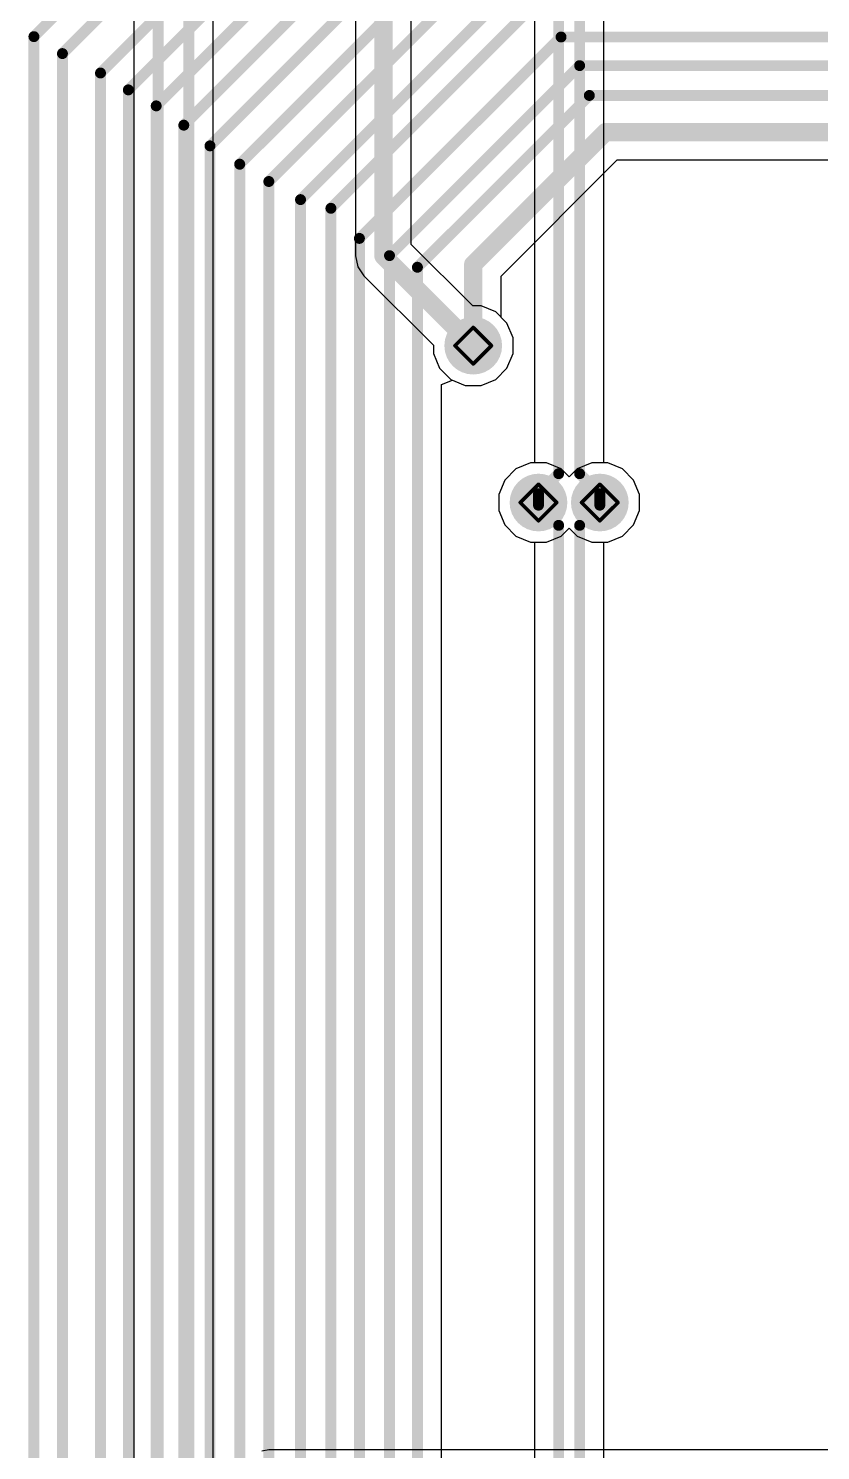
# Model space of a CAD drawing. Header units: inches. Extents: x -31 to 249, y -28 to 261.
# Drawn here: x 9.86 to 20.89, y 42.95 to 62.77 of the extents above; entities that cross this region are included whole.
import ezdxf

# ---------------------------------------------------------------- set-up
doc = ezdxf.new("R2010")
doc.units = ezdxf.units.IN
for name, color, linetype in [('Bottom Layer', 5, 'Continuous'), ('Bottom Solder', 6, 'Continuous'), ('Drill Drawing', 1, 'Continuous'), ('Top Layer', 1, 'Continuous'), ('Top Solder', 216, 'Continuous'), ('Via Holes', 16, 'Continuous')]:
    doc.layers.add(name, color=color, linetype=linetype)

msp = doc.modelspace()

# ---------------------------------------------------------------- hatches: boundary and pattern name
at = {"layer": 'Bottom Layer'}
h = msp.add_hatch(color=5, dxfattribs=at)
edge = h.paths.add_edge_path()
edge.add_arc((16.051, 58.345), 0.3, 0, 360)
h = msp.add_hatch(color=5, dxfattribs=at)
edge = h.paths.add_edge_path()
edge.add_arc((16.96, 56.159), 0.3, 0, 360)
h = msp.add_hatch(color=5, dxfattribs=at)
edge = h.paths.add_edge_path()
edge.add_arc((17.814, 56.159), 0.3, 0, 360)
at = {"layer": 'Bottom Solder'}
h = msp.add_hatch(color=6, dxfattribs=at)
edge = h.paths.add_edge_path()
edge.add_arc((16.051, 58.345), 0.402, 0, 360)
h = msp.add_hatch(color=6, dxfattribs=at)
edge = h.paths.add_edge_path()
edge.add_arc((16.96, 56.159), 0.402, 0, 360)
h = msp.add_hatch(color=6, dxfattribs=at)
edge = h.paths.add_edge_path()
edge.add_arc((17.814, 56.159), 0.402, 0, 360)
at = {"layer": 'Top Layer'}
h = msp.add_hatch(color=1, dxfattribs=at)
edge = h.paths.add_edge_path()
edge.add_arc((16.051, 58.345), 0.3, 0, 360)
h = msp.add_hatch(color=1, dxfattribs=at)
edge = h.paths.add_edge_path()
edge.add_arc((16.96, 56.159), 0.3, 0, 360)
h = msp.add_hatch(color=1, dxfattribs=at)
edge = h.paths.add_edge_path()
edge.add_arc((17.814, 56.159), 0.3, 0, 360)
at = {"layer": 'Top Solder'}
h = msp.add_hatch(color=216, dxfattribs=at)
edge = h.paths.add_edge_path()
edge.add_arc((16.051, 58.345), 0.402, 0, 360)
h = msp.add_hatch(color=216, dxfattribs=at)
edge = h.paths.add_edge_path()
edge.add_arc((16.96, 56.159), 0.402, 0, 360)
h = msp.add_hatch(color=216, dxfattribs=at)
edge = h.paths.add_edge_path()
edge.add_arc((17.814, 56.159), 0.402, 0, 360)
at = {"layer": 'Via Holes'}
h = msp.add_hatch(color=7, dxfattribs=at)
edge = h.paths.add_edge_path()
edge.add_arc((16.051, 58.345), 0.15, 0, 360)
h = msp.add_hatch(color=7, dxfattribs=at)
edge = h.paths.add_edge_path()
edge.add_arc((16.96, 56.159), 0.15, 0, 360)
h = msp.add_hatch(color=7, dxfattribs=at)
edge = h.paths.add_edge_path()
edge.add_arc((17.814, 56.159), 0.15, 0, 360)

# ---------------------------------------------------------------- linework, layer by layer
at = {"layer": 'Bottom Layer'}
for p, q in [((16.439, 59.316), (18.057, 60.934)), ((18.057, 60.934), (33.894, 60.934)), ((16.439, 58.74), (16.439, 59.316)), ((16.52, 58.659), (16.439, 58.74)), ((16.605, 58.455), (16.52, 58.659)), ((16.605, 58.235), (16.605, 58.455)), ((16.52, 58.031), (16.605, 58.235)), ((16.161, 57.791), (16.364, 57.875)), ((16.364, 57.875), (16.52, 58.031)), ((15.61, 57.803), (15.763, 57.865)), ((15.61, 34.073), (15.61, 57.803)), ((15.763, 57.865), (15.94, 57.791)), ((15.94, 57.791), (16.161, 57.791)), ((16.85, 56.713), (16.646, 56.629)), ((17.07, 56.713), (16.85, 56.713)), ((17.274, 56.629), (17.07, 56.713)), ((17.704, 56.713), (17.5, 56.629)), ((17.924, 56.713), (17.704, 56.713)), ((18.128, 56.629), (17.924, 56.713)), ((16.646, 56.629), (16.49, 56.473)), ((17.387, 56.516), (17.274, 56.629)), ((17.5, 56.629), (17.387, 56.516)), ((18.283, 56.473), (18.128, 56.629)), ((16.49, 56.473), (16.406, 56.27)), ((18.368, 56.27), (18.283, 56.473)), ((16.406, 56.27), (16.406, 56.049)), ((18.368, 56.049), (18.368, 56.27)), ((16.406, 56.049), (16.49, 55.846)), ((18.283, 55.846), (18.368, 56.049)), ((16.49, 55.846), (16.646, 55.69)), ((18.128, 55.69), (18.283, 55.846)), ((16.646, 55.69), (16.85, 55.605)), ((16.85, 55.605), (16.904, 55.605)), ((16.904, 55.605), (16.904, 39.698)), ((17.87, 39.959), (17.87, 55.605)), ((17.87, 55.605), (17.924, 55.605)), ((17.924, 55.605), (18.128, 55.69))]:
    msp.add_line(p, q, dxfattribs=at)
for points in [[(9.933, 62.652, 0.152, 0.152, 0), (14.37, 67.09, 0.152, 0.152, 0)], [(10.33, 62.416, 0.152, 0.152, 0), (14.622, 66.708, 0.152, 0.152, 0)], [(10.86, 62.145, 0.152, 0.152, 0), (14.985, 66.27, 0.152, 0.152, 0)], [(11.248, 61.91, 0.152, 0.152, 0), (15.212, 65.874, 0.152, 0.152, 0)], [(11.636, 61.687, 0.152, 0.152, 0), (15.371, 65.423, 0.152, 0.152, 0)], [(12.02, 61.418, 0.152, 0.152, 0), (15.64, 65.038, 0.152, 0.152, 0)], [(12.385, 61.13, 0.152, 0.152, 0), (15.891, 64.636, 0.152, 0.152, 0)], [(12.799, 60.874, 0.152, 0.152, 0), (16.153, 64.229, 0.152, 0.152, 0)], [(13.204, 60.633, 0.152, 0.152, 0), (16.417, 63.846, 0.152, 0.152, 0)], [(13.646, 60.381, 0.152, 0.152, 0), (16.749, 63.484, 0.152, 0.152, 0)], [(14.069, 60.26, 0.152, 0.152, 0), (16.886, 63.078, 0.152, 0.152, 0)], [(9.933, 19.547, 0.152, 0.152, 0), (9.933, 62.652, 0.152, 0.152, 0)], [(14.466, 59.84, 0.152, 0.152, 0), (17.274, 62.647, 0.152, 0.152, 0)], [(17.274, 62.647, 0.152, 0.152, 0), (63.242, 62.647, 0.152, 0.152, 0)], [(10.33, 19.767, 0.152, 0.152, 0), (10.33, 62.416, 0.152, 0.152, 0)], [(14.885, 59.6, 0.152, 0.152, 0), (17.533, 62.248, 0.152, 0.152, 0)], [(17.533, 62.248, 0.152, 0.152, 0), (65.955, 62.248, 0.152, 0.152, 0)], [(10.86, 19.902, 0.152, 0.152, 0), (10.86, 62.145, 0.152, 0.152, 0)], [(11.248, 21.91, 0.152, 0.152, 0), (11.248, 61.91, 0.152, 0.152, 0)], [(15.274, 59.438, 0.152, 0.152, 0), (17.668, 61.832, 0.152, 0.152, 0)], [(17.668, 61.832, 0.152, 0.152, 0), (66.09, 61.832, 0.152, 0.152, 0)], [(11.636, 22.316, 0.152, 0.152, 0), (11.636, 61.687, 0.152, 0.152, 0)], [(12.02, 23.682, 0.152, 0.152, 0), (12.02, 61.418, 0.152, 0.152, 0)], [(16.051, 59.477, 0.254, 0.254, 0), (17.896, 61.322, 0.254, 0.254, 0)], [(17.896, 61.322, 0.254, 0.254, 0), (63.993, 61.322, 0.254, 0.254, 0)], [(12.385, 23.95, 0.152, 0.152, 0), (12.385, 61.13, 0.152, 0.152, 0)], [(12.799, 26.07, 0.152, 0.152, 0), (12.799, 60.874, 0.152, 0.152, 0)], [(13.204, 26.407, 0.152, 0.152, 0), (13.204, 60.633, 0.152, 0.152, 0)], [(13.646, 26.697, 0.152, 0.152, 0), (13.646, 60.381, 0.152, 0.152, 0)], [(14.069, 33.353, 0.152, 0.152, 0), (14.069, 60.26, 0.152, 0.152, 0)], [(14.466, 33.484, 0.152, 0.152, 0), (14.466, 59.84, 0.152, 0.152, 0)], [(14.885, 33.704, 0.152, 0.152, 0), (14.885, 59.6, 0.152, 0.152, 0)], [(15.274, 33.934, 0.152, 0.152, 0), (15.274, 59.438, 0.152, 0.152, 0)], [(16.051, 58.345, 0.254, 0.254, 0), (16.051, 59.477, 0.254, 0.254, 0)], [(16.96, 56.122, 0.152, 0.152, 0), (16.96, 56.159, 0.152, 0.152, 0)], [(16.96, 56.122, 0.152, 0.152, 0), (17.241, 55.841, 0.152, 0.152, 0)], [(17.533, 55.841, 0.152, 0.152, 0), (17.814, 56.122, 0.152, 0.152, 0)], [(17.814, 56.122, 0.152, 0.152, 0), (17.814, 56.159, 0.152, 0.152, 0)], [(17.241, 39.698, 0.152, 0.152, 0), (17.241, 55.841, 0.152, 0.152, 0)], [(17.533, 39.819, 0.152, 0.152, 0), (17.533, 55.841, 0.152, 0.152, 0)]]:
    msp.add_lwpolyline(points, format="xyseb", dxfattribs=at)
for points in [[(9.895, 62.652, 0.0762, 0.0762, 1), (9.971, 62.652, 0.0762, 0.0762, 1)], [(9.895, 62.652, 0.0762, 0.0762, 1), (9.971, 62.652, 0.0762, 0.0762, 1)], [(17.236, 62.647, 0.0762, 0.0762, 1), (17.312, 62.647, 0.0762, 0.0762, 1)], [(17.236, 62.647, 0.0762, 0.0762, 1), (17.312, 62.647, 0.0762, 0.0762, 1)], [(10.292, 62.416, 0.0762, 0.0762, 1), (10.368, 62.416, 0.0762, 0.0762, 1)], [(10.292, 62.416, 0.0762, 0.0762, 1), (10.368, 62.416, 0.0762, 0.0762, 1)], [(17.495, 62.248, 0.0762, 0.0762, 1), (17.571, 62.248, 0.0762, 0.0762, 1)], [(17.495, 62.248, 0.0762, 0.0762, 1), (17.571, 62.248, 0.0762, 0.0762, 1)], [(10.822, 62.145, 0.0762, 0.0762, 1), (10.898, 62.145, 0.0762, 0.0762, 1)], [(10.822, 62.145, 0.0762, 0.0762, 1), (10.898, 62.145, 0.0762, 0.0762, 1)], [(11.21, 61.91, 0.0762, 0.0762, 1), (11.286, 61.91, 0.0762, 0.0762, 1)], [(11.21, 61.91, 0.0762, 0.0762, 1), (11.286, 61.91, 0.0762, 0.0762, 1)], [(17.63, 61.832, 0.0762, 0.0762, 1), (17.706, 61.832, 0.0762, 0.0762, 1)], [(17.63, 61.832, 0.0762, 0.0762, 1), (17.706, 61.832, 0.0762, 0.0762, 1)], [(11.598, 61.687, 0.0762, 0.0762, 1), (11.674, 61.687, 0.0762, 0.0762, 1)], [(11.598, 61.687, 0.0762, 0.0762, 1), (11.674, 61.687, 0.0762, 0.0762, 1)], [(11.982, 61.418, 0.0762, 0.0762, 1), (12.058, 61.418, 0.0762, 0.0762, 1)], [(11.982, 61.418, 0.0762, 0.0762, 1), (12.058, 61.418, 0.0762, 0.0762, 1)], [(17.832, 61.322, 0.127, 0.127, 1), (17.959, 61.322, 0.127, 0.127, 1)], [(17.832, 61.322, 0.127, 0.127, 1), (17.959, 61.322, 0.127, 0.127, 1)], [(12.347, 61.13, 0.0762, 0.0762, 1), (12.423, 61.13, 0.0762, 0.0762, 1)], [(12.347, 61.13, 0.0762, 0.0762, 1), (12.423, 61.13, 0.0762, 0.0762, 1)], [(12.76, 60.874, 0.0762, 0.0762, 1), (12.837, 60.874, 0.0762, 0.0762, 1)], [(12.76, 60.874, 0.0762, 0.0762, 1), (12.837, 60.874, 0.0762, 0.0762, 1)], [(13.166, 60.633, 0.0762, 0.0762, 1), (13.242, 60.633, 0.0762, 0.0762, 1)], [(13.166, 60.633, 0.0762, 0.0762, 1), (13.242, 60.633, 0.0762, 0.0762, 1)], [(13.608, 60.381, 0.0762, 0.0762, 1), (13.684, 60.381, 0.0762, 0.0762, 1)], [(13.608, 60.381, 0.0762, 0.0762, 1), (13.684, 60.381, 0.0762, 0.0762, 1)], [(14.031, 60.26, 0.0762, 0.0762, 1), (14.107, 60.26, 0.0762, 0.0762, 1)], [(14.031, 60.26, 0.0762, 0.0762, 1), (14.107, 60.26, 0.0762, 0.0762, 1)], [(14.428, 59.84, 0.0762, 0.0762, 1), (14.504, 59.84, 0.0762, 0.0762, 1)], [(14.428, 59.84, 0.0762, 0.0762, 1), (14.504, 59.84, 0.0762, 0.0762, 1)], [(14.847, 59.6, 0.0762, 0.0762, 1), (14.923, 59.6, 0.0762, 0.0762, 1)], [(14.847, 59.6, 0.0762, 0.0762, 1), (14.923, 59.6, 0.0762, 0.0762, 1)], [(15.236, 59.438, 0.0762, 0.0762, 1), (15.312, 59.438, 0.0762, 0.0762, 1)], [(15.236, 59.438, 0.0762, 0.0762, 1), (15.312, 59.438, 0.0762, 0.0762, 1)], [(15.987, 59.477, 0.127, 0.127, 1), (16.114, 59.477, 0.127, 0.127, 1)], [(15.987, 59.477, 0.127, 0.127, 1), (16.114, 59.477, 0.127, 0.127, 1)], [(15.987, 58.345, 0.127, 0.127, 1), (16.114, 58.345, 0.127, 0.127, 1)], [(16.922, 56.159, 0.0762, 0.0762, 1), (16.998, 56.159, 0.0762, 0.0762, 1)], [(16.922, 56.122, 0.0762, 0.0762, 1), (16.998, 56.122, 0.0762, 0.0762, 1)], [(16.922, 56.122, 0.0762, 0.0762, 1), (16.998, 56.122, 0.0762, 0.0762, 1)], [(17.776, 56.159, 0.0762, 0.0762, 1), (17.852, 56.159, 0.0762, 0.0762, 1)], [(17.776, 56.122, 0.0762, 0.0762, 1), (17.852, 56.122, 0.0762, 0.0762, 1)], [(17.776, 56.122, 0.0762, 0.0762, 1), (17.852, 56.122, 0.0762, 0.0762, 1)], [(17.203, 55.841, 0.0762, 0.0762, 1), (17.279, 55.841, 0.0762, 0.0762, 1)], [(17.203, 55.841, 0.0762, 0.0762, 1), (17.279, 55.841, 0.0762, 0.0762, 1)], [(17.495, 55.841, 0.0762, 0.0762, 1), (17.571, 55.841, 0.0762, 0.0762, 1)], [(17.495, 55.841, 0.0762, 0.0762, 1), (17.571, 55.841, 0.0762, 0.0762, 1)]]:
    msp.add_lwpolyline(points, format="xyseb", close=True, dxfattribs=at)
at = {"layer": 'Drill Drawing'}
for points in [[(15.797, 58.345, 0.0508, 0.0508, 0), (16.051, 58.599, 0.0508, 0.0508, 0)], [(16.051, 58.599, 0.0508, 0.0508, 0), (16.305, 58.345, 0.0508, 0.0508, 0)], [(15.797, 58.345, 0.0508, 0.0508, 0), (16.051, 58.091, 0.0508, 0.0508, 0)], [(16.051, 58.091, 0.0508, 0.0508, 0), (16.305, 58.345, 0.0508, 0.0508, 0)], [(16.706, 56.159, 0.0508, 0.0508, 0), (16.96, 56.413, 0.0508, 0.0508, 0)], [(16.96, 56.413, 0.0508, 0.0508, 0), (17.214, 56.159, 0.0508, 0.0508, 0)], [(17.56, 56.159, 0.0508, 0.0508, 0), (17.814, 56.413, 0.0508, 0.0508, 0)], [(17.814, 56.413, 0.0508, 0.0508, 0), (18.068, 56.159, 0.0508, 0.0508, 0)], [(16.706, 56.159, 0.0508, 0.0508, 0), (16.96, 55.905, 0.0508, 0.0508, 0)], [(16.96, 55.905, 0.0508, 0.0508, 0), (17.214, 56.159, 0.0508, 0.0508, 0)], [(17.56, 56.159, 0.0508, 0.0508, 0), (17.814, 55.905, 0.0508, 0.0508, 0)], [(17.814, 55.905, 0.0508, 0.0508, 0), (18.068, 56.159, 0.0508, 0.0508, 0)]]:
    msp.add_lwpolyline(points, format="xyseb", dxfattribs=at)
for points in [[(16.038, 58.599, 0.0254, 0.0254, 1), (16.063, 58.599, 0.0254, 0.0254, 1)], [(16.038, 58.599, 0.0254, 0.0254, 1), (16.063, 58.599, 0.0254, 0.0254, 1)], [(15.784, 58.345, 0.0254, 0.0254, 1), (15.809, 58.345, 0.0254, 0.0254, 1)], [(15.784, 58.345, 0.0254, 0.0254, 1), (15.809, 58.345, 0.0254, 0.0254, 1)], [(16.292, 58.345, 0.0254, 0.0254, 1), (16.317, 58.345, 0.0254, 0.0254, 1)], [(16.292, 58.345, 0.0254, 0.0254, 1), (16.317, 58.345, 0.0254, 0.0254, 1)], [(16.038, 58.091, 0.0254, 0.0254, 1), (16.063, 58.091, 0.0254, 0.0254, 1)], [(16.038, 58.091, 0.0254, 0.0254, 1), (16.063, 58.091, 0.0254, 0.0254, 1)], [(16.947, 56.413, 0.0254, 0.0254, 1), (16.972, 56.413, 0.0254, 0.0254, 1)], [(16.947, 56.413, 0.0254, 0.0254, 1), (16.972, 56.413, 0.0254, 0.0254, 1)], [(17.801, 56.413, 0.0254, 0.0254, 1), (17.826, 56.413, 0.0254, 0.0254, 1)], [(17.801, 56.413, 0.0254, 0.0254, 1), (17.826, 56.413, 0.0254, 0.0254, 1)], [(16.693, 56.159, 0.0254, 0.0254, 1), (16.718, 56.159, 0.0254, 0.0254, 1)], [(16.693, 56.159, 0.0254, 0.0254, 1), (16.718, 56.159, 0.0254, 0.0254, 1)], [(17.201, 56.159, 0.0254, 0.0254, 1), (17.226, 56.159, 0.0254, 0.0254, 1)], [(17.201, 56.159, 0.0254, 0.0254, 1), (17.226, 56.159, 0.0254, 0.0254, 1)], [(17.547, 56.159, 0.0254, 0.0254, 1), (17.572, 56.159, 0.0254, 0.0254, 1)], [(17.547, 56.159, 0.0254, 0.0254, 1), (17.572, 56.159, 0.0254, 0.0254, 1)], [(18.055, 56.159, 0.0254, 0.0254, 1), (18.08, 56.159, 0.0254, 0.0254, 1)], [(18.055, 56.159, 0.0254, 0.0254, 1), (18.08, 56.159, 0.0254, 0.0254, 1)], [(16.947, 55.905, 0.0254, 0.0254, 1), (16.972, 55.905, 0.0254, 0.0254, 1)], [(16.947, 55.905, 0.0254, 0.0254, 1), (16.972, 55.905, 0.0254, 0.0254, 1)], [(17.801, 55.905, 0.0254, 0.0254, 1), (17.826, 55.905, 0.0254, 0.0254, 1)], [(17.801, 55.905, 0.0254, 0.0254, 1), (17.826, 55.905, 0.0254, 0.0254, 1)]]:
    msp.add_lwpolyline(points, format="xyseb", close=True, dxfattribs=at)
at = {"layer": 'Top Layer'}
for p, q in [((11.325, 71.869), (11.325, 15.88)), ((12.428, 16.179), (12.428, 71.509)), ((14.412, 69.487), (14.412, 59.595)), ((15.189, 59.756), (15.189, 69.487)), ((16.904, 65.217), (16.904, 56.713)), ((17.87, 56.713), (17.87, 64.957)), ((16.046, 58.899), (15.189, 59.756)), ((14.412, 59.595), (14.442, 59.446)), ((14.442, 59.446), (14.526, 59.32)), ((14.526, 59.32), (15.497, 58.35)), ((16.161, 58.899), (16.046, 58.899)), ((16.364, 58.815), (16.161, 58.899)), ((16.52, 58.659), (16.364, 58.815)), ((16.605, 58.455), (16.52, 58.659)), ((15.497, 58.35), (15.497, 58.235)), ((16.605, 58.235), (16.605, 58.455)), ((15.497, 58.235), (15.581, 58.031)), ((16.52, 58.031), (16.605, 58.235)), ((15.581, 58.031), (15.737, 57.875)), ((15.737, 57.875), (15.94, 57.791)), ((16.161, 57.791), (16.364, 57.875)), ((16.364, 57.875), (16.52, 58.031)), ((15.94, 57.791), (16.161, 57.791)), ((16.85, 56.713), (16.646, 56.629)), ((16.904, 56.713), (16.85, 56.713)), ((17.924, 56.713), (17.87, 56.713)), ((18.128, 56.629), (17.924, 56.713)), ((16.646, 56.629), (16.49, 56.473)), ((18.283, 56.473), (18.128, 56.629)), ((16.49, 56.473), (16.406, 56.27)), ((18.368, 56.27), (18.283, 56.473)), ((16.406, 56.27), (16.406, 56.049)), ((18.368, 56.049), (18.368, 56.27)), ((16.406, 56.049), (16.49, 55.846)), ((18.283, 55.846), (18.368, 56.049)), ((16.49, 55.846), (16.646, 55.69)), ((17.274, 55.69), (17.387, 55.803)), ((17.387, 55.803), (17.5, 55.69)), ((18.128, 55.69), (18.283, 55.846)), ((16.646, 55.69), (16.85, 55.605)), ((16.85, 55.605), (17.07, 55.605)), ((17.07, 55.605), (17.274, 55.69)), ((17.5, 55.69), (17.704, 55.605)), ((17.704, 55.605), (17.924, 55.605)), ((17.924, 55.605), (18.128, 55.69)), ((13.204, 42.956), (13.105, 42.937)), ((23.413, 42.956), (13.204, 42.956))]:
    msp.add_line(p, q, dxfattribs=at)
for points in [[(11.662, 15.88, 0.152, 0.152, 0), (11.662, 71.869, 0.152, 0.152, 0)], [(12.091, 16.04, 0.152, 0.152, 0), (12.091, 71.648, 0.152, 0.152, 0)], [(14.801, 59.595, 0.254, 0.254, 0), (14.801, 70.706, 0.254, 0.254, 0)], [(17.241, 56.561, 0.152, 0.152, 0), (17.241, 65.217, 0.152, 0.152, 0)], [(17.533, 56.561, 0.152, 0.152, 0), (17.533, 65.096, 0.152, 0.152, 0)], [(14.801, 59.595, 0.254, 0.254, 0), (16.051, 58.345, 0.254, 0.254, 0)], [(16.96, 56.281, 0.152, 0.152, 0), (17.241, 56.561, 0.152, 0.152, 0)], [(17.533, 56.561, 0.152, 0.152, 0), (17.814, 56.281, 0.152, 0.152, 0)], [(16.96, 56.159, 0.152, 0.152, 0), (16.96, 56.281, 0.152, 0.152, 0)], [(17.814, 56.159, 0.152, 0.152, 0), (17.814, 56.281, 0.152, 0.152, 0)]]:
    msp.add_lwpolyline(points, format="xyseb", dxfattribs=at)
for points in [[(14.737, 59.595, 0.127, 0.127, 1), (14.864, 59.595, 0.127, 0.127, 1)], [(14.737, 59.595, 0.127, 0.127, 1), (14.864, 59.595, 0.127, 0.127, 1)], [(15.987, 58.345, 0.127, 0.127, 1), (16.114, 58.345, 0.127, 0.127, 1)], [(17.203, 56.561, 0.0762, 0.0762, 1), (17.279, 56.561, 0.0762, 0.0762, 1)], [(17.203, 56.561, 0.0762, 0.0762, 1), (17.279, 56.561, 0.0762, 0.0762, 1)], [(17.495, 56.561, 0.0762, 0.0762, 1), (17.571, 56.561, 0.0762, 0.0762, 1)], [(17.495, 56.561, 0.0762, 0.0762, 1), (17.571, 56.561, 0.0762, 0.0762, 1)], [(16.922, 56.281, 0.0762, 0.0762, 1), (16.998, 56.281, 0.0762, 0.0762, 1)], [(16.922, 56.281, 0.0762, 0.0762, 1), (16.998, 56.281, 0.0762, 0.0762, 1)], [(17.776, 56.281, 0.0762, 0.0762, 1), (17.852, 56.281, 0.0762, 0.0762, 1)], [(17.776, 56.281, 0.0762, 0.0762, 1), (17.852, 56.281, 0.0762, 0.0762, 1)], [(16.922, 56.159, 0.0762, 0.0762, 1), (16.998, 56.159, 0.0762, 0.0762, 1)], [(17.776, 56.159, 0.0762, 0.0762, 1), (17.852, 56.159, 0.0762, 0.0762, 1)]]:
    msp.add_lwpolyline(points, format="xyseb", close=True, dxfattribs=at)

doc.saveas('drawing.dxf')
